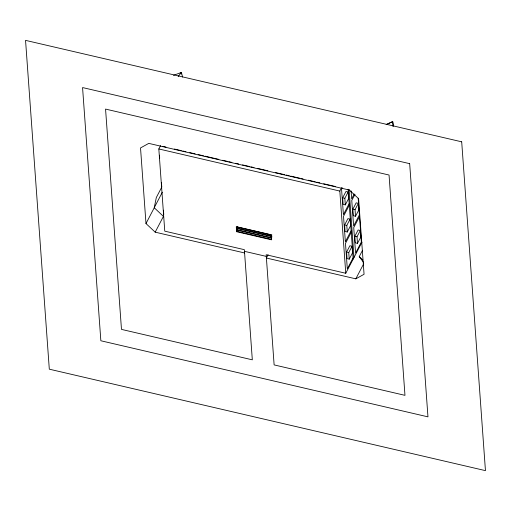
<?xml version="1.0" encoding="UTF-8"?>
<svg xmlns="http://www.w3.org/2000/svg" width="511" height="511" viewBox="0 0 511 511"><rect width="100%" height="100%" fill="white"/><g stroke="black" fill="none" stroke-linecap="round" stroke-linejoin="round"><path stroke-width="0.77" d="M361.986 242.233L345.762 273.264L266.167 254.746L274.126 364.905L404.968 395.342L389.05 175.03L105.56 109.086L121.477 329.391L252.319 359.827L244.36 249.675L164.766 231.157L158.825 148.957L160.588 145.571M161.853 186.956L156.315 197.54L154.239 207.779L145.986 223.556L155.184 232.166L244.597 252.964M162.332 192.225L154.22 207.741L163.437 216.383L155.184 232.166M236.631 231.713L236.274 226.782L271.162 234.894L271.52 239.831L236.631 231.713L237.187 226.437M268.122 254.746L266.403 258.036L355.816 278.834L364.062 274.286L358.594 198.658L349.396 190.054L148.771 143.38L140.525 147.928L145.986 223.556M345.762 273.264L339.821 191.063L341.591 187.678M342.281 187.754L341.559 189.14L343.405 214.62L349.179 203.576M342.657 197.802L345.96 191.491L348.138 191.995L348.611 198.575L345.315 204.885L343.13 204.381L342.657 197.802L344.836 198.306L345.315 204.885M344.836 198.306L348.138 191.995M354.18 194.008L351.651 198.843L351.076 190.878M349.294 205.218L343.52 216.262L345.366 241.748L351.14 230.704M355.017 194.276L351.772 200.484L353.612 225.971L359.386 214.927M344.618 224.929L347.914 218.619L350.099 219.123L350.572 225.702L347.276 232.013L345.091 231.509L344.618 224.929L346.797 225.434L347.276 232.013M352.865 209.152L356.167 202.841L358.345 203.346L358.824 209.925L355.522 216.236L353.344 215.725L352.865 209.152L355.049 209.657L355.522 216.236M346.797 225.434L350.099 219.123M355.049 209.657L358.345 203.346M351.255 232.345L345.481 243.389L347.32 268.875L353.095 257.831M359.508 216.568L353.733 227.612L355.573 253.098L361.347 242.054M346.579 252.057L349.875 245.746L352.06 246.251L352.533 252.83L349.23 259.141L347.052 258.636L346.579 252.057L348.758 252.562L349.23 259.141M354.826 236.28L358.128 229.969L360.306 230.474L360.779 237.053L357.483 243.364L355.298 242.853L354.826 236.28L357.004 236.785L357.483 243.364M348.758 252.562L352.06 246.251M357.004 236.785L360.306 230.474M363.621 262.475L359.233 256.624L362.555 250.269M355.816 278.834L363.704 263.74M178.16 76.541L181.399 72.434L182.599 77.052M180.14 73.367L181.399 72.434L181.488 73.993M387.076 124.333L392.697 121.592L393.674 126.147M386.169 124.48L392.697 121.592L392.908 126.287M173.472 75.36L181.399 72.434M162.875 146.357L165.947 147.072M174.398 149.04L181.316 150.649M182.849 151.007L185.921 151.716M189.766 152.61L195.145 153.862M198.089 154.552L203.467 155.798M205.007 156.155L218.829 159.375M222.675 160.269L227.28 161.342M228.819 161.7L231.892 162.415M235.609 163.277L238.682 163.993M242.521 164.887L249.438 166.497M250.971 166.854L254.044 167.563M257.889 168.458L267.873 170.783M275.429 172.539L284.653 174.685M286.186 175.043L289.258 175.758M290.797 176.116L300.014 178.262M301.547 178.62L303.087 178.971M308.337 180.198L315.255 181.807M316.788 182.165L319.867 182.874M323.706 183.768L335.229 186.451M158.825 148.957L339.821 191.063M236.983 226.833L271.871 234.945M237.072 228.066L271.961 236.178M236.861 228.455L271.756 236.574M236.951 229.688L271.846 237.807M236.746 230.084L271.635 238.203M236.836 231.317L271.724 239.435M244.475 251.323L266.282 256.394M359.233 256.624L362.804 259.965M358.179 198.198L361.437 243.287M349.102 189.511L354.008 257.487M348.144 189.242L353.184 259.064M159.477 155.191L159.688 158.11M161.438 182.318L161.751 186.7M163.45 210.174L163.769 214.556M461.695 141.822L25.55 40.363L49.305 369.178L485.45 470.637L461.695 141.822M409.669 163.661L82.565 87.566L100.852 340.76L427.963 416.855L409.669 163.661"/></g></svg>
